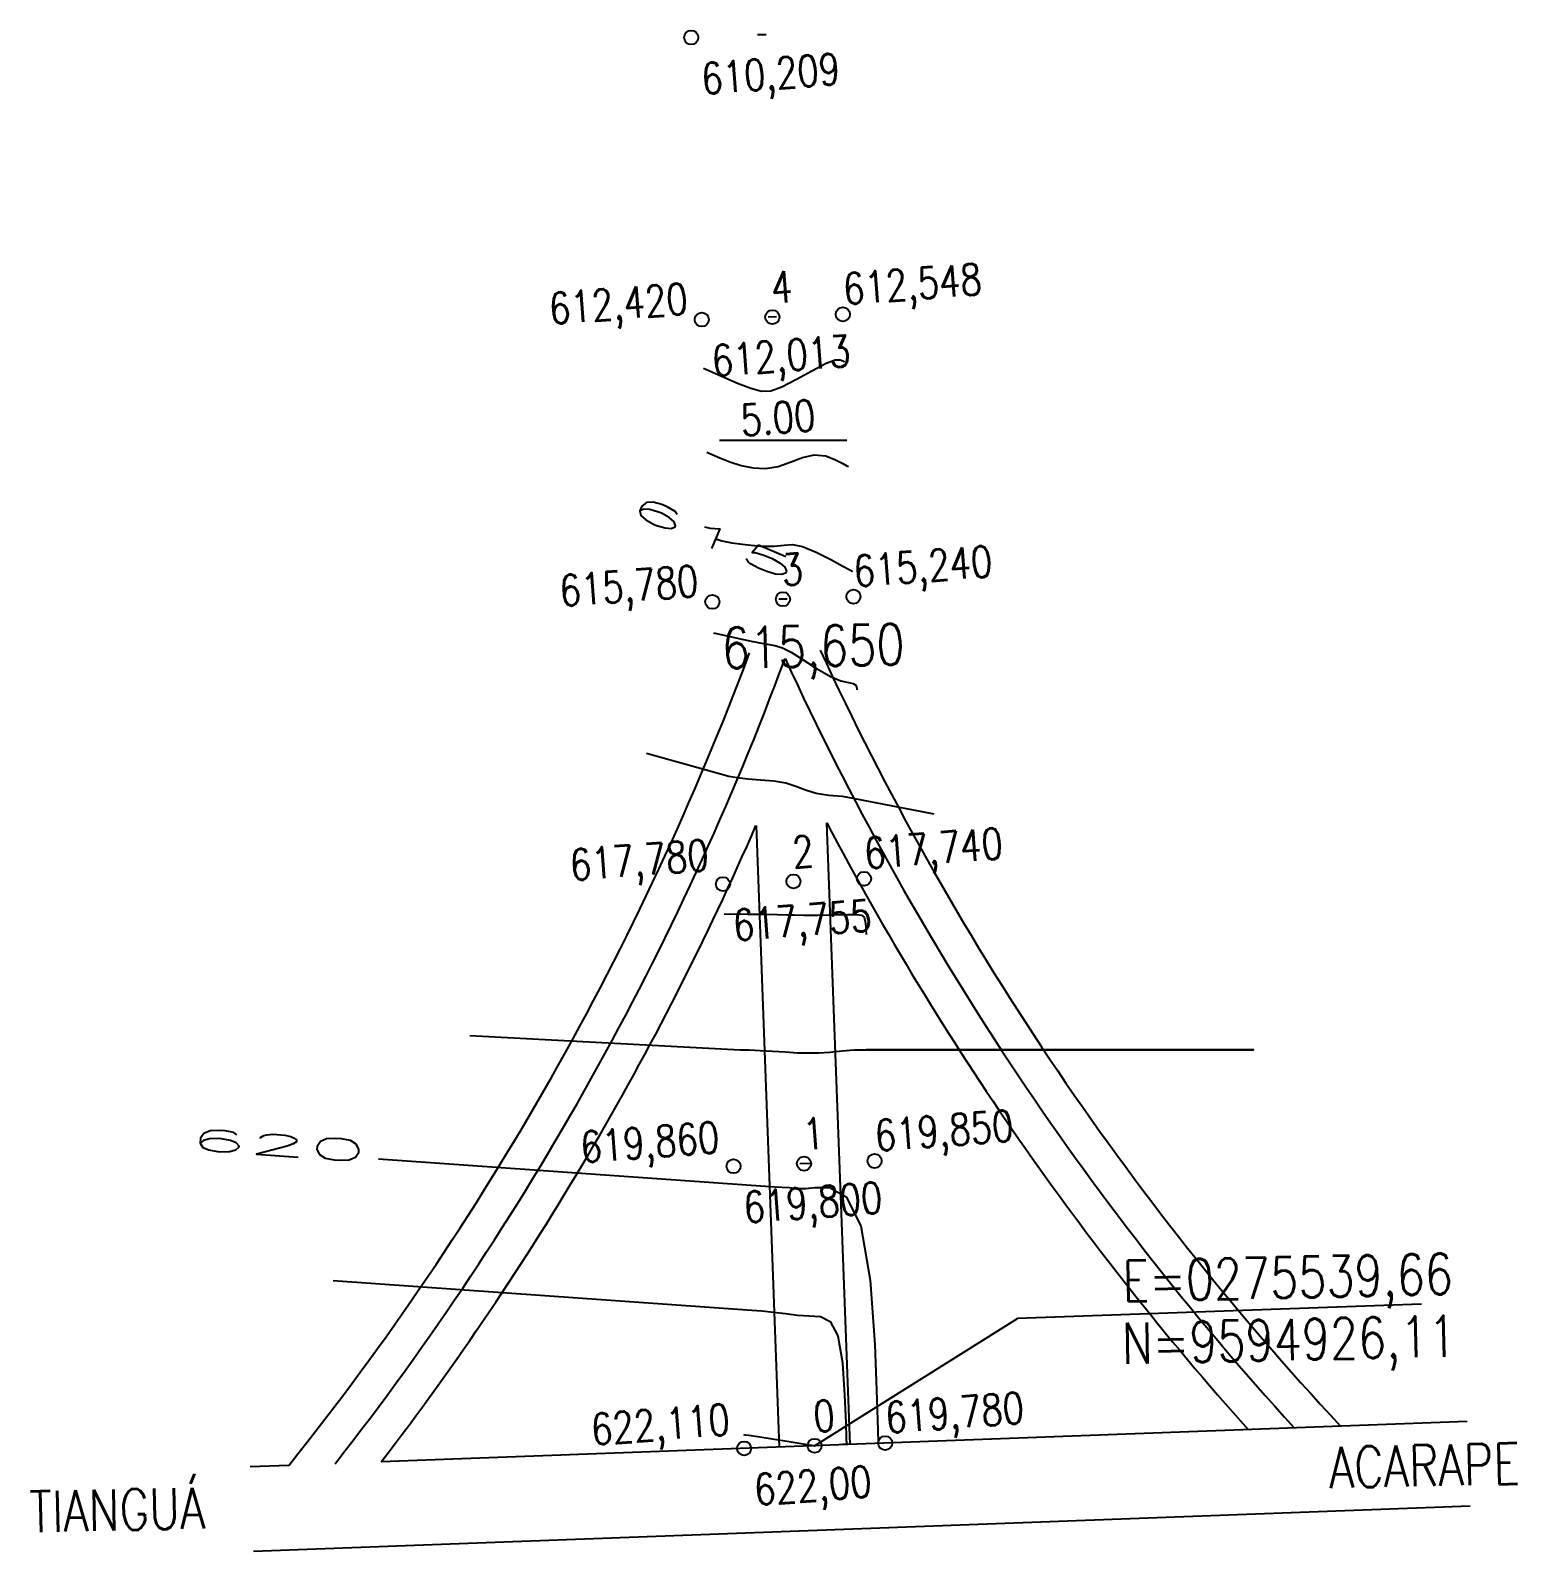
# Model space of a CAD drawing. Header units: millimetres. Extents: x 276147 to 291056, y 9594849 to 9609891.
# Drawn here: x 283724.8 to 283830.2, y 9605714.8 to 9605822.6 of the extents above; entities that cross this region are included whole.
import ezdxf
from ezdxf.enums import TextEntityAlignment as Align

# ---------------------------------------------------------------- set-up
doc = ezdxf.new("R2010")
doc.units = ezdxf.units.MM
doc.header["$LTSCALE"] = 10
doc.linetypes.add('CONTINUO', pattern=[0])
for name, color, linetype in [('Curvas mestras', 30, 'Continuous'), ('Curvas simples', 9, 'Continuous'), ('Curvas texto', 2, 'Continuous'), ('LINHA02', 8, 'Continuous'), ('TEXTO-PAPEL', 7, 'Continuous'), ('TEXTO02', 3, 'Continuous'), ('Top_malha_coord', 8, 'Continuous')]:
    doc.layers.add(name, color=color, linetype=linetype)
doc.styles.add('ROMANS', font='romans.shx', dxfattribs={"width": 0.8, "height": 4})
doc.styles.add('SIMPLEX', font='simplex', dxfattribs={"height": 0.2})

msp = doc.modelspace()

# ---------------------------------------------------------------- linework, layer by layer
at = {"layer": 'Curvas mestras', "linetype": 'CONTINUO'}
for points in [[(283773.37, 9605786.56, 615), (283773.8, 9605786.43, 615), (283774.49, 9605786.28, 615), (283775.45, 9605786.15, 615), (283776.53, 9605786.05, 615), (283777.49, 9605786.04, 615), (283778.2, 9605786.11, 615), (283778.8, 9605786.16, 615), (283779.51, 9605786.03, 615), (283780.48, 9605785.63, 615), (283781.52, 9605785.1, 615), (283782.37, 9605784.63, 615), (283782.85, 9605784.37, 615), (283783.02, 9605784.27, 615), (283783.05, 9605784.25, 615), (283783.05, 9605784.25, 615), (283783.05, 9605784.25, 615), (283783.05, 9605784.25, 615)], [(283749.47, 9605742.66, 620), (283777.54, 9605740.68, 620), (283778.55, 9605740.61, 620), (283779.21, 9605740.56, 620), (283779.72, 9605740.56, 620), (283780.38, 9605740.61, 620), (283781.41, 9605740.61, 620), (283782.59, 9605739.95, 620), (283783.63, 9605737.9, 620), (283784.29, 9605734.06, 620), (283784.63, 9605729.5, 620), (283784.77, 9605725.6, 620), (283784.84, 9605723.42, 620), (283784.86, 9605722.61, 620), (283784.86, 9605722.5, 620)]]:
    msp.add_polyline3d(points, dxfattribs=at)
at = {"layer": 'Curvas simples', "linetype": 'CONTINUO'}
for points in [[(283771.62, 9605822.07, 613), (283771.62, 9605822.07, 613), (283771.62, 9605822.07, 613), (283771.62, 9605822.07, 613), (283771.62, 9605822.07, 613), (283771.62, 9605822.07, 613), (283771.62, 9605822.07, 613), (283771.62, 9605822.07, 613), (283771.62, 9605822.07, 613), (283771.62, 9605822.07, 613), (283771.62, 9605822.07, 613), (283771.62, 9605822.07, 613), (283771.62, 9605822.07, 613)], [(283772.5, 9605798.64, 613), (283773.92, 9605798.01, 613), (283774.91, 9605797.6, 613), (283775.85, 9605797.24, 613), (283776.59, 9605797.03, 613), (283777.26, 9605797.04, 613), (283778.05, 9605797.32, 613), (283779.08, 9605797.86, 613), (283780.2, 9605798.49, 613), (283781.17, 9605799.01, 613), (283781.82, 9605799.23, 613), (283782.18, 9605799.24, 613), (283782.37, 9605799.17, 613), (283782.45, 9605799.12, 613), (283782.49, 9605799.1, 613), (283782.49, 9605799.1, 613), (283782.49, 9605799.1, 613), (283782.49, 9605799.1, 613), (283782.49, 9605799.1, 613)], [(283772.72, 9605792.69, 614), (283773.64, 9605792.29, 614), (283774.35, 9605792.02, 614), (283775.17, 9605791.76, 614), (283776.02, 9605791.59, 614), (283776.89, 9605791.55, 614), (283777.77, 9605791.68, 614), (283778.64, 9605791.99, 614), (283779.5, 9605792.33, 614), (283780.34, 9605792.52, 614), (283781.15, 9605792.43, 614), (283781.85, 9605792.17, 614), (283782.37, 9605791.9, 614), (283782.65, 9605791.74, 614), (283782.75, 9605791.69, 614), (283782.77, 9605791.68, 614), (283782.77, 9605791.68, 614), (283782.77, 9605791.68, 614), (283782.77, 9605791.68, 614)], [(283773.2, 9605779.9, 616), (283774.79, 9605779.55, 616), (283775.87, 9605779.32, 616), (283776.85, 9605779.13, 616), (283777.54, 9605779, 616), (283778.08, 9605778.84, 616), (283778.7, 9605778.53, 616), (283779.56, 9605777.99, 616), (283780.55, 9605777.35, 616), (283781.48, 9605776.81, 616), (283782.22, 9605776.51, 616), (283782.75, 9605776.38, 616), (283783.09, 9605776.31, 616), (283783.27, 9605776.2, 616), (283783.34, 9605776.08, 616), (283783.36, 9605775.97, 616), (283783.36, 9605775.91, 616), (283783.36, 9605775.89, 616), (283783.36, 9605775.88, 616)], [(283768.46, 9605771.38, 617), (283774.29, 9605769.75, 617), (283774.88, 9605769.65, 617), (283775.64, 9605769.56, 617), (283776.54, 9605769.5, 617), (283777.47, 9605769.43, 617), (283778.32, 9605769.29, 617), (283779.04, 9605769.05, 617), (283779.71, 9605768.78, 617), (283780.47, 9605768.55, 617), (283781.38, 9605768.42, 617), (283782.31, 9605768.33, 617), (283783.06, 9605768.2, 617), (283788.8, 9605767.08, 617)], [(283773.95, 9605760, 618), (283775.62, 9605759.98, 618), (283776.73, 9605759.97, 618), (283777.73, 9605759.95, 618), (283778.4, 9605759.94, 618), (283778.92, 9605759.93, 618), (283779.59, 9605759.92, 618), (283780.57, 9605759.92, 618), (283781.71, 9605759.93, 618), (283782.7, 9605759.95, 618), (283783.35, 9605759.96, 618), (283783.69, 9605759.92, 618), (283783.86, 9605759.76, 618), (283783.94, 9605759.46, 618), (283783.98, 9605759.1, 618), (283784, 9605758.79, 618), (283784.01, 9605758.62, 618), (283784.01, 9605758.55, 618), (283784.01, 9605758.54, 618)], [(283755.95, 9605751.38, 619), (283775.1, 9605750.38, 619), (283775.73, 9605750.37, 619), (283776.51, 9605750.33, 619), (283777.38, 9605750.28, 619), (283778.29, 9605750.22, 619), (283779.15, 9605750.17, 619), (283779.92, 9605750.15, 619), (283780.66, 9605750.16, 619), (283781.45, 9605750.21, 619), (283782.31, 9605750.3, 619), (283783.15, 9605750.37, 619), (283811.44, 9605750.37, 619), (283784.02, 9605750.37, 619)], [(283746.27, 9605734.03, 621), (283775.92, 9605731.94, 621), (283776.63, 9605731.88, 621), (283777.44, 9605731.79, 621), (283778.29, 9605731.69, 621), (283779.14, 9605731.59, 621), (283779.97, 9605731.53, 621), (283780.77, 9605731.49, 621), (283781.46, 9605731.14, 621), (283782, 9605730.11, 621), (283782.33, 9605728.2, 621), (283782.49, 9605725.91, 621), (283782.57, 9605723.96, 621), (283782.6, 9605722.87, 621), (283782.61, 9605722.47, 621), (283782.61, 9605722.41, 621)], [(283775.33, 9605723.12, 622), (283775.45, 9605723.11, 622), (283775.71, 9605723.07, 622), (283776.33, 9605722.98, 622), (283777.36, 9605722.81, 622), (283778.56, 9605722.62, 622), (283779.56, 9605722.46, 622), (283780.12, 9605722.37, 622), (283780.33, 9605722.33, 622), (283780.36, 9605722.33, 622), (283780.36, 9605722.33, 622), (283780.36, 9605722.33, 622), (283780.36, 9605722.33, 622), (283780.36, 9605722.33, 622), (283780.36, 9605722.33, 622), (283780.36, 9605722.33, 622)]]:
    msp.add_polyline3d(points, dxfattribs=at)
at = {"layer": 'LINHA02'}
for p in [(283823.35, 9605732.36), (283780.36, 9605722.33)]:
    msp.add_line(p, (283794.74, 9605731.35), dxfattribs=at)
at = {"layer": 'TEXTO-PAPEL', "color": 7, "linetype": 'Continuous'}
for centre in [(283771.62, 9605822.07), (283772.37, 9605802.09), (283777.37, 9605802.27), (283777.37, 9605802.27), (283782.36, 9605802.46), (283783.11, 9605782.47), (283773.12, 9605782.1), (283778.12, 9605782.29), (283778.12, 9605782.29), (283773.87, 9605762.11), (283778.86, 9605762.3), (283783.86, 9605762.49), (283774.62, 9605742.13), (283779.61, 9605742.31), (283784.61, 9605742.5), (283775.37, 9605722.14), (283780.36, 9605722.33), (283785.36, 9605722.52)]:
    msp.add_circle(centre, 0.5, dxfattribs=at)
for centre, start, end in [((283579.57, 9605851.73), 321.929, 339.6616), ((283970.91, 9605866.39), 204.6294, 222.362)]:
    msp.add_arc(centre, 211.91, start, end, dxfattribs=at)
at = {"layer": 'TEXTO02'}
for p, q in [((283776.92, 9605822.27), (283776.32, 9605822.25)), ((283776.92, 9605822.27), (283776.32, 9605822.25)), ((283777.67, 9605802.28), (283777.07, 9605802.26)), ((283777.67, 9605802.28), (283777.07, 9605802.26)), ((283778.42, 9605782.3), (283777.82, 9605782.28)), ((283778.42, 9605782.3), (283777.82, 9605782.28)), ((283780.11, 9605742.33), (283779.31, 9605742.3)), ((283826.58, 9605724.06), (283749.66, 9605721.18)), ((283782.94, 9605722.45), (283782.34, 9605722.41)), ((283743.11, 9605720.93), (283740.39, 9605720.83)), ((283826.8, 9605718.06), (283740.61, 9605714.84))]:
    msp.add_line(p, q, dxfattribs=at)
at = {"layer": 'Top_malha_coord'}
msp.add_line((283773.62, 9605793.56), (283782.64, 9605793.56), dxfattribs=at)
at = {"layer": 'Top_malha_coord', "color": 6}
for p, q in [((283776.21, 9605766.26), (283777.86, 9605722.23)), ((283776.21, 9605766.26), (283777.86, 9605722.23)), ((283781.21, 9605766.45), (283782.86, 9605722.42))]:
    msp.add_line(p, q, dxfattribs=at)
for centre, radius, start, end in [((283970.91, 9605866.39), 209.41, 204.765, 222.9428), ((283579.57, 9605851.73), 209.41, 321.3481, 339.526), ((283579.57, 9605851.73), 214.41, 322.4915, 336.5084), ((283970.91, 9605866.39), 214.41, 207.7824, 221.7994)]:
    msp.add_arc(centre, radius, start, end, dxfattribs=at)

# ---------------------------------------------------------------- texts
at = {"style": 'ROMANS', "width": 0.8}
for s, height, p in [('E=0275539,66', 2.9046, (283802.14, 9605735.44)), ('N=9594926,11', 2.9046, (283802.09, 9605731.03)), ('ACARAPE', 2.905, (283816.75, 9605722.23)), ('TIANGUÁ', 2.905, (283724.72, 9605719.1))]:
    msp.add_text(s, height=height, rotation=1.288, dxfattribs=at).set_placement(p, align=Align.TOP_LEFT)
at = {"layer": 'Curvas texto', "style": 'SIMPLEX'}
for s, rotation, width, p, p2 in [('615', 337.2379, 3.563358, (283767, 9605788.42, 615), (283778.73, 9605783.5, 615)), ('620', 356.0463, 3.299405, (283735.96, 9605743.31, 620), (283748.66, 9605742.43, 620))]:
    msp.add_text(s, height=1.5, rotation=rotation, dxfattribs=dict(at, width=width)).set_placement(p, p2, align=Align.FIT)
at = {"layer": 'TEXTO02', "style": 'ROMANS', "width": 0.8}
for s, height, rotation, p in [('610,209', 2.207, 4.2899, (283772.26, 9605820.24)), ('612,548', 2.207, 4.2899, (283782.3, 9605805.35)), ('612,420', 2.207, 4.2899, (283761.47, 9605803.96)), ('4', 2.21, 4.2899, (283777.19, 9605805.44)), ('612,013', 2.207, 4.2899, (283773, 9605800.26)), ('5.00', 2.207, 4.2899, (283775.04, 9605796.04)), ('3', 2.21, 4.2899, (283777.94, 9605785.45)), ('615,240', 2.207, 4.2899, (283783.04, 9605785.36)), ('615,780', 2.207, 4.2899, (283762.22, 9605783.97)), ('615,650', 2.905, 1.288, (283773.75, 9605780.27)), ('617,740', 2.207, 4.2899, (283783.79, 9605765.38)), ('617,780', 2.207, 4.2899, (283762.95, 9605764.55)), ('2', 2.21, 4.2899, (283778.69, 9605765.46)), ('617,755', 2.207, 4.2899, (283774.5, 9605760.28)), ('619,860', 2.207, 4.2899, (283763.7, 9605744.57)), ('1', 2.21, 4.2899, (283779.44, 9605745.48)), ('619,850', 2.207, 4.2899, (283784.54, 9605745.39)), ('619,800', 2.207, 4.2899, (283775.25, 9605740.3)), ('619,780', 2.207, 4.2899, (283785.29, 9605725.41)), ('622,110', 2.207, 4.2899, (283764.45, 9605724.58)), ('0', 2.21, 4.2899, (283780.19, 9605725.49)), ('622,00', 2.207, 4.2899, (283776, 9605720.31))]:
    msp.add_text(s, height=height, rotation=rotation, dxfattribs=at).set_placement(p, align=Align.TOP_LEFT)

doc.saveas('drawing.dxf')
